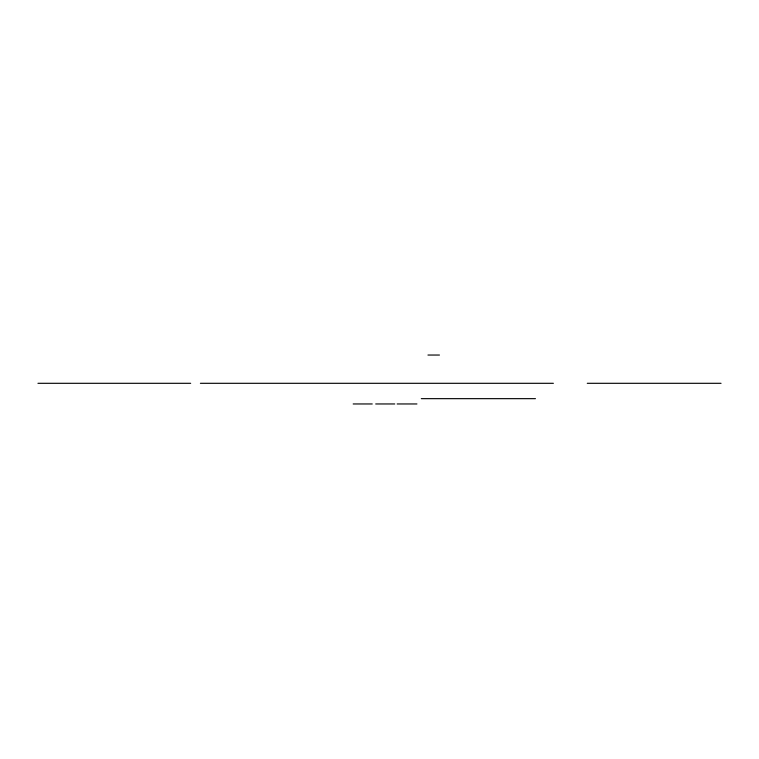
<?xml version="1.0" encoding="UTF-8"?>
<svg xmlns="http://www.w3.org/2000/svg" width="759" height="759" viewBox="0 0 759 759"><rect width="100%" height="100%" fill="white"/><g stroke="black" fill="none" stroke-linecap="round" stroke-linejoin="round"><path stroke-width="1.14" d="M427.953 355.041L439.461 355.041M37.95 383.304L190.67 383.304M200.404 383.304L553.377 383.304M587.267 383.304L721.05 383.304M421.311 398.655L535.446 398.655M353.182 403.959L372.233 403.959M375.705 403.959L394.756 403.959M397.147 403.959L416.938 403.959"/></g></svg>
